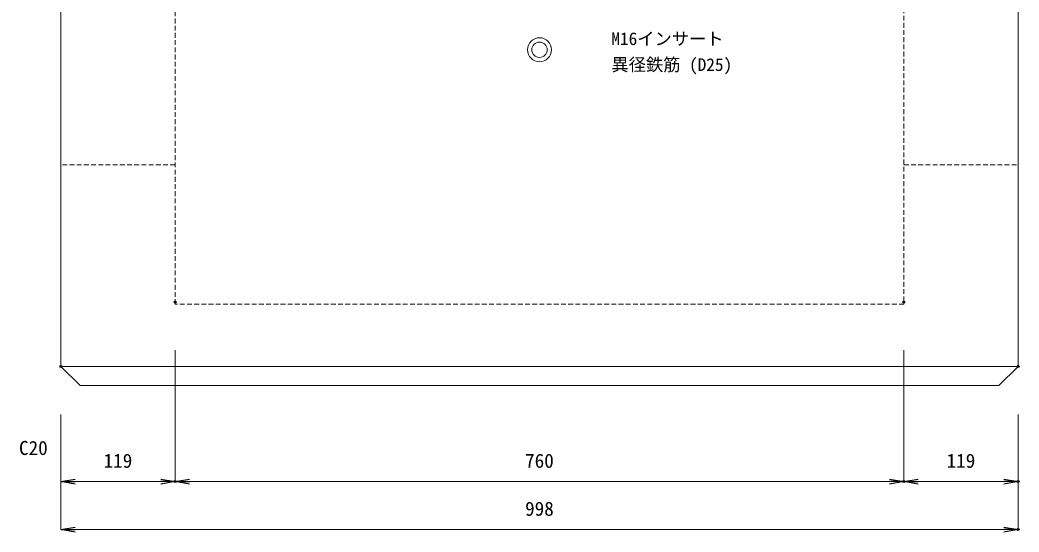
# Model space of a CAD drawing. Units: millimetres, scale not verified. Extents: x -1945 to 1945, y -1128 to 1712.
# Drawn here: x -654 to 387, y -524 to 9 of the extents above; entities that cross this region are included whole.
import ezdxf
from ezdxf.enums import TextEntityAlignment as Align

# ---------------------------------------------------------------- set-up
doc = ezdxf.new("R2010")
doc.units = ezdxf.units.MM
doc.header["$LTSCALE"] = 10
doc.header["$PDMODE"] = 32
doc.header["$PDSIZE"] = 2
doc.linetypes.add('USER1', pattern=[0.75, 0.5, -0.25])
doc.layers.add('0-0_0', color=7, linetype='Continuous')
doc.layers.add('0-2_DEFPOINTS', color=7, linetype='Continuous')
doc.layers.add('0-3_KIJUN', color=7, linetype='USER1', lineweight=18)
doc.layers.add('0-5_SUNPO', color=3, linetype='Continuous', lineweight=18)
doc.styles.add('ＭＳ ゴシック', font='')
doc.styles.get('ＭＳ ゴシック').set_extended_font_data('MS Gothic')

# ---------------------------------------------------------------- blocks, each defined once
blk = doc.blocks.new('_OPEN')
at = {"layer": '0-0_0'}
blk.add_line((0, 0), (-1, 0), dxfattribs=at)
blk.add_lwpolyline([(-1, 0.1667), (0, 0), (-1, -0.1667)], dxfattribs=at)
blk = doc.blocks.new('D22')
at = {"layer": '0-2_DEFPOINTS'}
for p in [(1333.34, 1068.08), (2331.34, 1068.08), (2331.34, 898.08)]:
    blk.add_point(p, dxfattribs=at)
at = {"layer": '0-5_SUNPO'}
for p, q in [((1333.34, 1018.08), (1333.34, 898.08)), ((2331.34, 1018.08), (2331.34, 898.08)), ((1348.34, 898.08), (2316.34, 898.08))]:
    blk.add_line(p, q, dxfattribs=at)
at = {"layer": '0-5_SUNPO', "xscale": 15, "yscale": 15, "rotation": 180}
blk.add_blockref('_OPEN', (1333.34, 898.08), dxfattribs=at)
at = {"layer": '0-5_SUNPO', "xscale": 15, "yscale": 15}
blk.add_blockref('_OPEN', (2331.34, 898.08), dxfattribs=at)
at = {"layer": '0-5_SUNPO', "color": 7, "style": 'ＭＳ ゴシック'}
blk.add_text('998', height=14.66, dxfattribs=at).set_placement((1817.34, 908.08), align=Align.BOTTOM_LEFT)
blk = doc.blocks.new('D23')
at = {"layer": '0-2_DEFPOINTS'}
for p in [(1452.34, 1135.08), (1333.34, 1068.08), (1452.34, 948.08)]:
    blk.add_point(p, dxfattribs=at)
at = {"layer": '0-5_SUNPO'}
for p, q in [((1452.34, 1085.08), (1452.34, 948.08)), ((1333.34, 1018.08), (1333.34, 948.08)), ((1348.34, 948.08), (1437.34, 948.08))]:
    blk.add_line(p, q, dxfattribs=at)
at = {"layer": '0-5_SUNPO', "xscale": 15, "yscale": 15, "rotation": 180}
blk.add_blockref('_OPEN', (1333.34, 948.08), dxfattribs=at)
at = {"layer": '0-5_SUNPO', "xscale": 15, "yscale": 15}
blk.add_blockref('_OPEN', (1452.34, 948.08), dxfattribs=at)
at = {"layer": '0-5_SUNPO', "color": 7, "style": 'ＭＳ ゴシック'}
blk.add_text('119', height=14.66, dxfattribs=at).set_placement((1377.84, 958.08), align=Align.BOTTOM_LEFT)
blk = doc.blocks.new('D24')
at = {"layer": '0-2_DEFPOINTS'}
for p in [(1452.34, 1135.08), (2212.34, 1135.08), (2212.34, 948.08)]:
    blk.add_point(p, dxfattribs=at)
at = {"layer": '0-5_SUNPO'}
for p, q in [((1452.34, 1085.08), (1452.34, 948.08)), ((2212.34, 1085.08), (2212.34, 948.08)), ((1467.34, 948.08), (2197.34, 948.08))]:
    blk.add_line(p, q, dxfattribs=at)
at = {"layer": '0-5_SUNPO', "xscale": 15, "yscale": 15, "rotation": 180}
blk.add_blockref('_OPEN', (1452.34, 948.08), dxfattribs=at)
at = {"layer": '0-5_SUNPO', "xscale": 15, "yscale": 15}
blk.add_blockref('_OPEN', (2212.34, 948.08), dxfattribs=at)
at = {"layer": '0-5_SUNPO', "color": 7, "style": 'ＭＳ ゴシック'}
blk.add_text('760', height=14.66, dxfattribs=at).set_placement((1817.34, 958.08), align=Align.BOTTOM_LEFT)
blk = doc.blocks.new('D25')
at = {"layer": '0-2_DEFPOINTS'}
for p in [(2212.34, 1135.08), (2331.34, 1068.08), (2331.34, 948.08)]:
    blk.add_point(p, dxfattribs=at)
at = {"layer": '0-5_SUNPO'}
for p, q in [((2212.34, 1085.08), (2212.34, 948.08)), ((2331.34, 1018.08), (2331.34, 948.08)), ((2227.34, 948.08), (2316.34, 948.08))]:
    blk.add_line(p, q, dxfattribs=at)
at = {"layer": '0-5_SUNPO', "xscale": 15, "yscale": 15, "rotation": 180}
blk.add_blockref('_OPEN', (2212.34, 948.08), dxfattribs=at)
at = {"layer": '0-5_SUNPO', "xscale": 15, "yscale": 15}
blk.add_blockref('_OPEN', (2331.34, 948.08), dxfattribs=at)
at = {"layer": '0-5_SUNPO', "color": 7, "style": 'ＭＳ ゴシック'}
blk.add_text('119', height=14.66, dxfattribs=at).set_placement((2256.84, 958.08), align=Align.BOTTOM_LEFT)
blk = doc.blocks.new('M16_insert')
at = {"layer": '0-3_KIJUN', "color": 3, "linetype": 'Continuous'}
for radius in [12.5, 8]:
    blk.add_circle((0, 0), radius, dxfattribs=at)

msp = doc.modelspace()

# ---------------------------------------------------------------- linework, layer by layer
at = {"layer": '0-3_KIJUN'}
for p, q in [((-492.66, -141.92), (-611.66, -141.92)), ((267.34, -141.92), (386.34, -141.92))]:
    msp.add_line(p, q, dxfattribs=at)
at = {"layer": '0-3_KIJUN', "linetype": 'Continuous'}
msp.add_line((-611.66, -351.92), (386.34, -351.92), dxfattribs=at)
msp.add_lwpolyline([(386.34, 331.08), (381.34, 336.08), (-606.66, 336.08), (-611.66, 331.08), (-611.66, -351.92), (-591.66, -371.92), (366.34, -371.92), (386.34, -351.92)], close=True, dxfattribs=at)
at = {"layer": '0-3_KIJUN'}
msp.add_lwpolyline([(267.34, 336.08), (267.34, -286.92), (-492.66, -286.92), (-492.66, 336.08)], dxfattribs=at)

# ---------------------------------------------------------------- block references
msp.add_blockref('M16_insert', (-112.66, -21.92), dxfattribs=at)
at = {"layer": '0-5_SUNPO'}
for name in ['D23', 'D24', 'D25', 'D22']:
    msp.add_blockref(name, (-1945, -1420), dxfattribs=at)

# ---------------------------------------------------------------- texts
at = {"layer": '0-5_SUNPO', "color": 7, "style": 'ＭＳ ゴシック'}
for s, height, p in [('M16インサート', 13.2, (-37.66, -21)), ('異径鉄筋 (D25)', 13.2, (-37.66, -48)), ('C20', 14.66, (-655.36, -448.57))]:
    msp.add_text(s, height=height, dxfattribs=at).set_placement(p, align=Align.BOTTOM_LEFT)

doc.saveas('drawing.dxf')
